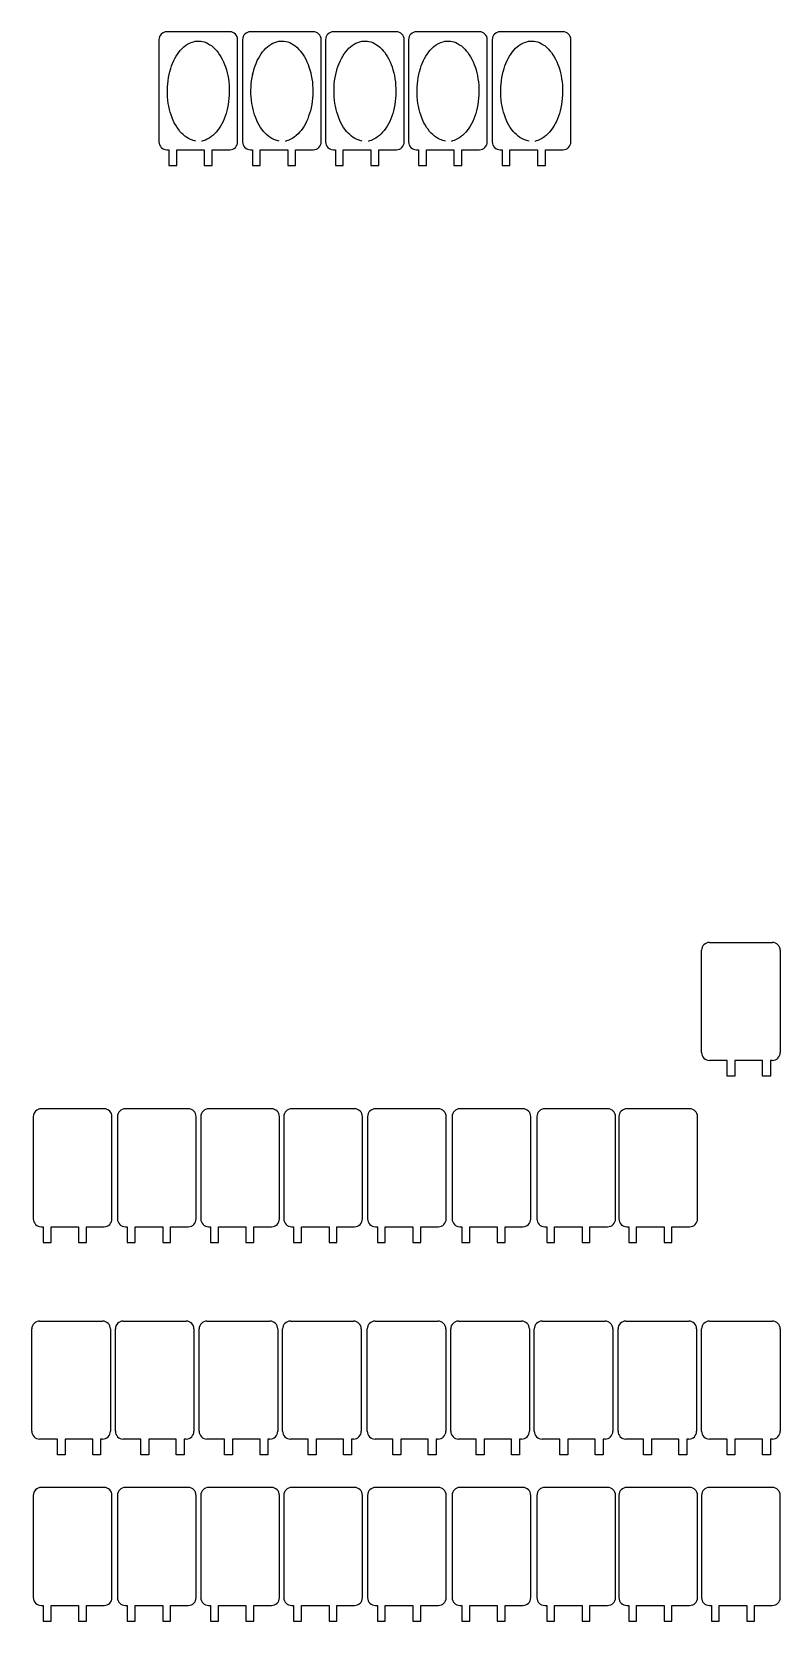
# Model space of a CAD drawing. Header units: millimetres. Extents: x 2133 to 4632, y 1065 to 2652.
# Drawn here: x 2242 to 2623, y 1104 to 1912 of the extents above; entities that cross this region are included whole.
import ezdxf

# ---------------------------------------------------------------- set-up
doc = ezdxf.new("R2010")
doc.units = ezdxf.units.MM
doc.layers.add('细实线', color=7, linetype='Continuous', lineweight=25)

msp = doc.modelspace()

# ---------------------------------------------------------------- linework, layer by layer
for points in [[(2326.159, 1907.18), (2326.802, 1907.225)], [(2326.802, 1907.225), (2327.445, 1907.241)], [(2327.445, 1907.241), (2327.789, 1907.236)], [(2327.789, 1907.236), (2328.107, 1907.219)], [(2328.107, 1907.219), (2328.378, 1907.193)], [(2368.649, 1907.18), (2369.291, 1907.225)], [(2369.291, 1907.225), (2369.934, 1907.241)], [(2369.934, 1907.241), (2370.278, 1907.236)], [(2370.278, 1907.236), (2370.596, 1907.219)], [(2370.596, 1907.219), (2370.868, 1907.193)], [(2410.882, 1907.18), (2411.525, 1907.225)], [(2411.525, 1907.225), (2412.168, 1907.241)], [(2412.168, 1907.241), (2412.512, 1907.236)], [(2412.512, 1907.236), (2412.829, 1907.219)], [(2412.829, 1907.219), (2413.101, 1907.193)], [(2453.124, 1907.18), (2453.767, 1907.225)], [(2453.767, 1907.225), (2454.41, 1907.241)], [(2454.41, 1907.241), (2454.754, 1907.236)], [(2454.754, 1907.236), (2455.072, 1907.219)], [(2455.072, 1907.219), (2455.343, 1907.193)], [(2495.667, 1907.18), (2496.31, 1907.225)], [(2496.31, 1907.225), (2496.953, 1907.241)], [(2496.953, 1907.241), (2497.297, 1907.236)], [(2497.297, 1907.236), (2497.615, 1907.219)], [(2497.615, 1907.219), (2497.886, 1907.193)], [(2315.228, 1898.446), (2315.879, 1899.565)], [(2315.879, 1899.565), (2316.642, 1900.749)], [(2316.642, 1900.749), (2317.347, 1901.729)], [(2317.347, 1901.729), (2318.113, 1902.633)], [(2318.113, 1902.633), (2319.006, 1903.573)], [(2319.006, 1903.573), (2319.82, 1904.332)], [(2319.82, 1904.332), (2320.682, 1904.991)], [(2320.682, 1904.991), (2321.684, 1905.653)], [(2321.684, 1905.653), (2322.591, 1906.159)], [(2322.591, 1906.159), (2323.53, 1906.547)], [(2323.53, 1906.547), (2324.613, 1906.89)], [(2324.613, 1906.89), (2325.594, 1907.109)], [(2325.594, 1907.109), (2326.159, 1907.18)], [(2328.378, 1907.193), (2329.196, 1907.033)], [(2329.196, 1907.033), (2330.175, 1906.755)], [(2330.175, 1906.755), (2331.105, 1906.416)], [(2331.105, 1906.416), (2332.014, 1905.971)], [(2332.014, 1905.971), (2333.035, 1905.371)], [(2333.035, 1905.371), (2333.93, 1904.752)], [(2333.93, 1904.752), (2334.748, 1904.056)], [(2334.748, 1904.056), (2335.663, 1903.169)], [(2335.663, 1903.169), (2336.463, 1902.298)], [(2336.463, 1902.298), (2337.181, 1901.373)], [(2337.181, 1901.373), (2337.972, 1900.235)], [(2337.972, 1900.235), (2338.656, 1899.143)], [(2338.656, 1899.143), (2339.256, 1898.02)], [(2357.717, 1898.446), (2358.368, 1899.565)], [(2358.368, 1899.565), (2359.132, 1900.749)], [(2359.132, 1900.749), (2359.837, 1901.729)], [(2359.837, 1901.729), (2360.603, 1902.633)], [(2360.603, 1902.633), (2361.495, 1903.573)], [(2361.495, 1903.573), (2362.309, 1904.332)], [(2362.309, 1904.332), (2363.171, 1904.991)], [(2363.171, 1904.991), (2364.173, 1905.653)], [(2364.173, 1905.653), (2365.08, 1906.159)], [(2365.08, 1906.159), (2366.019, 1906.547)], [(2366.019, 1906.547), (2367.102, 1906.89)], [(2367.102, 1906.89), (2368.083, 1907.109)], [(2368.083, 1907.109), (2368.649, 1907.18)], [(2370.868, 1907.193), (2371.685, 1907.033)], [(2371.685, 1907.033), (2372.664, 1906.755)], [(2372.664, 1906.755), (2373.594, 1906.416)], [(2373.594, 1906.416), (2374.503, 1905.971)], [(2374.503, 1905.971), (2375.524, 1905.371)], [(2375.524, 1905.371), (2376.419, 1904.752)], [(2376.419, 1904.752), (2377.237, 1904.056)], [(2377.237, 1904.056), (2378.153, 1903.169)], [(2378.153, 1903.169), (2378.952, 1902.298)], [(2378.952, 1902.298), (2379.671, 1901.373)], [(2379.671, 1901.373), (2380.462, 1900.235)], [(2380.462, 1900.235), (2381.145, 1899.143)], [(2381.145, 1899.143), (2381.745, 1898.02)], [(2399.951, 1898.446), (2400.601, 1899.565)], [(2400.601, 1899.565), (2401.365, 1900.749)], [(2401.365, 1900.749), (2402.07, 1901.729)], [(2402.07, 1901.729), (2402.836, 1902.633)], [(2402.836, 1902.633), (2403.728, 1903.573)], [(2403.728, 1903.573), (2404.543, 1904.332)], [(2404.543, 1904.332), (2405.404, 1904.991)], [(2405.404, 1904.991), (2406.407, 1905.653)], [(2406.407, 1905.653), (2407.313, 1906.159)], [(2407.313, 1906.159), (2408.252, 1906.547)], [(2408.252, 1906.547), (2409.335, 1906.89)], [(2409.335, 1906.89), (2410.316, 1907.109)], [(2410.316, 1907.109), (2410.882, 1907.18)], [(2413.101, 1907.193), (2413.919, 1907.033)], [(2413.919, 1907.033), (2414.898, 1906.755)], [(2414.898, 1906.755), (2415.828, 1906.416)], [(2415.828, 1906.416), (2416.737, 1905.971)], [(2416.737, 1905.971), (2417.757, 1905.371)], [(2417.757, 1905.371), (2418.653, 1904.752)], [(2418.653, 1904.752), (2419.471, 1904.056)], [(2419.471, 1904.056), (2420.386, 1903.169)], [(2420.386, 1903.169), (2421.186, 1902.298)], [(2421.186, 1902.298), (2421.904, 1901.373)], [(2421.904, 1901.373), (2422.695, 1900.235)], [(2422.695, 1900.235), (2423.379, 1899.143)], [(2423.379, 1899.143), (2423.979, 1898.02)], [(2442.193, 1898.446), (2442.844, 1899.565)], [(2442.844, 1899.565), (2443.608, 1900.749)], [(2443.608, 1900.749), (2444.312, 1901.729)], [(2444.312, 1901.729), (2445.078, 1902.633)], [(2445.078, 1902.633), (2445.971, 1903.573)], [(2445.971, 1903.573), (2446.785, 1904.332)], [(2446.785, 1904.332), (2447.647, 1904.991)], [(2447.647, 1904.991), (2448.649, 1905.653)], [(2448.649, 1905.653), (2449.556, 1906.159)], [(2449.556, 1906.159), (2450.495, 1906.547)], [(2450.495, 1906.547), (2451.578, 1906.89)], [(2451.578, 1906.89), (2452.559, 1907.109)], [(2452.559, 1907.109), (2453.124, 1907.18)], [(2455.343, 1907.193), (2456.161, 1907.033)], [(2456.161, 1907.033), (2457.14, 1906.755)], [(2457.14, 1906.755), (2458.07, 1906.416)], [(2458.07, 1906.416), (2458.979, 1905.971)], [(2458.979, 1905.971), (2460, 1905.371)], [(2460, 1905.371), (2460.895, 1904.752)], [(2460.895, 1904.752), (2461.713, 1904.056)], [(2461.713, 1904.056), (2462.629, 1903.169)], [(2462.629, 1903.169), (2463.428, 1902.298)], [(2463.428, 1902.298), (2464.147, 1901.373)], [(2464.147, 1901.373), (2464.938, 1900.235)], [(2464.938, 1900.235), (2465.621, 1899.143)], [(2465.621, 1899.143), (2466.221, 1898.02)], [(2484.736, 1898.446), (2485.386, 1899.565)], [(2485.386, 1899.565), (2486.15, 1900.749)], [(2486.15, 1900.749), (2486.855, 1901.729)], [(2486.855, 1901.729), (2487.621, 1902.633)], [(2487.621, 1902.633), (2488.514, 1903.573)], [(2488.514, 1903.573), (2489.328, 1904.332)], [(2489.328, 1904.332), (2490.19, 1904.991)], [(2490.19, 1904.991), (2491.192, 1905.653)], [(2491.192, 1905.653), (2492.099, 1906.159)], [(2492.099, 1906.159), (2493.037, 1906.547)], [(2493.037, 1906.547), (2494.12, 1906.89)], [(2494.12, 1906.89), (2495.102, 1907.109)], [(2495.102, 1907.109), (2495.667, 1907.18)], [(2497.886, 1907.193), (2498.704, 1907.033)], [(2498.704, 1907.033), (2499.683, 1906.755)], [(2499.683, 1906.755), (2500.613, 1906.416)], [(2500.613, 1906.416), (2501.522, 1905.971)], [(2501.522, 1905.971), (2502.542, 1905.371)], [(2502.542, 1905.371), (2503.438, 1904.752)], [(2503.438, 1904.752), (2504.256, 1904.056)], [(2504.256, 1904.056), (2505.171, 1903.169)], [(2505.171, 1903.169), (2505.971, 1902.298)], [(2505.971, 1902.298), (2506.689, 1901.373)], [(2506.689, 1901.373), (2507.48, 1900.235)], [(2507.48, 1900.235), (2508.164, 1899.143)], [(2508.164, 1899.143), (2508.764, 1898.02)], [(2312.268, 1890.18), (2312.636, 1891.677)], [(2312.63, 1891.654), (2313.083, 1893.247)], [(2313.083, 1893.247), (2313.519, 1894.576)], [(2313.519, 1894.576), (2314.034, 1895.882)], [(2314.034, 1895.882), (2314.649, 1897.276)], [(2314.649, 1897.276), (2315.228, 1898.446)], [(2339.256, 1898.02), (2339.902, 1896.665)], [(2339.902, 1896.665), (2340.452, 1895.381)], [(2340.452, 1895.381), (2340.915, 1894.091)], [(2340.915, 1894.091), (2341.397, 1892.554)], [(2341.397, 1892.554), (2341.793, 1891.106)], [(2341.793, 1891.106), (2342.101, 1889.679)], [(2354.758, 1890.18), (2355.126, 1891.677)], [(2355.119, 1891.654), (2355.572, 1893.247)], [(2355.572, 1893.247), (2356.009, 1894.576)], [(2356.009, 1894.576), (2356.523, 1895.882)], [(2356.523, 1895.882), (2357.138, 1897.276)], [(2357.138, 1897.276), (2357.717, 1898.446)], [(2381.745, 1898.02), (2382.392, 1896.665)], [(2382.392, 1896.665), (2382.941, 1895.381)], [(2382.941, 1895.381), (2383.404, 1894.091)], [(2383.404, 1894.091), (2383.886, 1892.554)], [(2383.886, 1892.554), (2384.282, 1891.106)], [(2384.282, 1891.106), (2384.59, 1889.679)], [(2396.991, 1890.18), (2397.359, 1891.677)], [(2397.353, 1891.654), (2397.805, 1893.247)], [(2397.805, 1893.247), (2398.242, 1894.576)], [(2398.242, 1894.576), (2398.756, 1895.882)], [(2398.756, 1895.882), (2399.372, 1897.276)], [(2399.372, 1897.276), (2399.951, 1898.446)], [(2423.979, 1898.02), (2424.625, 1896.665)], [(2424.625, 1896.665), (2425.174, 1895.381)], [(2425.174, 1895.381), (2425.638, 1894.091)], [(2425.638, 1894.091), (2426.119, 1892.554)], [(2426.119, 1892.554), (2426.516, 1891.106)], [(2426.516, 1891.106), (2426.824, 1889.679)], [(2439.233, 1890.18), (2439.601, 1891.677)], [(2439.595, 1891.654), (2440.048, 1893.247)], [(2440.048, 1893.247), (2440.484, 1894.576)], [(2440.484, 1894.576), (2440.999, 1895.882)], [(2440.999, 1895.882), (2441.614, 1897.276)], [(2441.614, 1897.276), (2442.193, 1898.446)], [(2466.221, 1898.02), (2466.868, 1896.665)], [(2466.868, 1896.665), (2467.417, 1895.381)], [(2467.417, 1895.381), (2467.88, 1894.091)], [(2467.88, 1894.091), (2468.362, 1892.554)], [(2468.362, 1892.554), (2468.758, 1891.106)], [(2468.758, 1891.106), (2469.066, 1889.679)], [(2481.776, 1890.18), (2482.144, 1891.677)], [(2482.138, 1891.654), (2482.591, 1893.247)], [(2482.591, 1893.247), (2483.027, 1894.576)], [(2483.027, 1894.576), (2483.542, 1895.882)], [(2483.542, 1895.882), (2484.157, 1897.276)], [(2484.157, 1897.276), (2484.736, 1898.446)], [(2508.764, 1898.02), (2509.41, 1896.665)], [(2509.41, 1896.665), (2509.96, 1895.381)], [(2509.96, 1895.381), (2510.423, 1894.091)], [(2510.423, 1894.091), (2510.905, 1892.554)], [(2510.905, 1892.554), (2511.301, 1891.106)], [(2511.301, 1891.106), (2511.609, 1889.679)], [(2311.409, 1882.109), (2311.459, 1883.904)], [(2311.459, 1883.904), (2311.559, 1885.454)], [(2311.559, 1885.454), (2311.743, 1887.044)], [(2311.743, 1887.044), (2312, 1888.756)], [(2312, 1888.756), (2312.277, 1890.214)], [(2342.101, 1889.679), (2342.398, 1887.993)], [(2342.398, 1887.993), (2342.621, 1886.413)], [(2342.621, 1886.413), (2342.757, 1884.883)], [(2342.757, 1884.883), (2342.85, 1883.096)], [(2342.85, 1883.096), (2342.88, 1881.435)], [(2353.898, 1882.109), (2353.948, 1883.904)], [(2353.948, 1883.904), (2354.048, 1885.454)], [(2354.048, 1885.454), (2354.232, 1887.044)], [(2354.232, 1887.044), (2354.49, 1888.756)], [(2354.49, 1888.756), (2354.766, 1890.214)], [(2384.59, 1889.679), (2384.887, 1887.993)], [(2384.887, 1887.993), (2385.111, 1886.413)], [(2385.111, 1886.413), (2385.247, 1884.883)], [(2385.247, 1884.883), (2385.339, 1883.096)], [(2385.339, 1883.096), (2385.37, 1881.435)], [(2396.131, 1882.109), (2396.181, 1883.904)], [(2396.181, 1883.904), (2396.281, 1885.454)], [(2396.281, 1885.454), (2396.466, 1887.044)], [(2396.466, 1887.044), (2396.723, 1888.756)], [(2396.723, 1888.756), (2396.999, 1890.214)], [(2426.824, 1889.679), (2427.121, 1887.993)], [(2427.121, 1887.993), (2427.344, 1886.413)], [(2427.344, 1886.413), (2427.48, 1884.883)], [(2427.48, 1884.883), (2427.572, 1883.096)], [(2427.572, 1883.096), (2427.603, 1881.435)], [(2438.374, 1882.109), (2438.424, 1883.904)], [(2438.424, 1883.904), (2438.524, 1885.454)], [(2438.524, 1885.454), (2438.708, 1887.044)], [(2438.708, 1887.044), (2438.965, 1888.756)], [(2438.965, 1888.756), (2439.242, 1890.214)], [(2469.066, 1889.679), (2469.363, 1887.993)], [(2469.363, 1887.993), (2469.586, 1886.413)], [(2469.586, 1886.413), (2469.722, 1884.883)], [(2469.722, 1884.883), (2469.815, 1883.096)], [(2469.815, 1883.096), (2469.845, 1881.435)], [(2480.917, 1882.109), (2480.967, 1883.904)], [(2480.967, 1883.904), (2481.067, 1885.454)], [(2481.067, 1885.454), (2481.251, 1887.044)], [(2481.251, 1887.044), (2481.508, 1888.756)], [(2481.508, 1888.756), (2481.785, 1890.214)], [(2511.609, 1889.679), (2511.906, 1887.993)], [(2511.906, 1887.993), (2512.129, 1886.413)], [(2512.129, 1886.413), (2512.265, 1884.883)], [(2512.265, 1884.883), (2512.358, 1883.096)], [(2512.358, 1883.096), (2512.388, 1881.435)], [(2311.418, 1880.46), (2311.409, 1882.109)], [(2311.505, 1878.902), (2311.418, 1880.46)], [(2311.667, 1877.139), (2311.505, 1878.902)], [(2311.868, 1875.552), (2311.667, 1877.139)], [(2312.131, 1874.097), (2311.868, 1875.552)], [(2342.322, 1875.022), (2341.995, 1873.334)], [(2342.55, 1876.502), (2342.318, 1875)], [(2342.713, 1878.111), (2342.546, 1876.472)], [(2342.833, 1879.894), (2342.711, 1878.092)], [(2342.88, 1881.435), (2342.831, 1879.872)], [(2353.907, 1880.46), (2353.898, 1882.109)], [(2353.994, 1878.902), (2353.907, 1880.46)], [(2354.157, 1877.139), (2353.994, 1878.902)], [(2354.358, 1875.552), (2354.157, 1877.139)], [(2354.62, 1874.097), (2354.358, 1875.552)], [(2384.812, 1875.022), (2384.484, 1873.334)], [(2385.04, 1876.502), (2384.807, 1875)], [(2385.202, 1878.111), (2385.035, 1876.472)], [(2385.322, 1879.894), (2385.2, 1878.092)], [(2385.37, 1881.435), (2385.321, 1879.872)], [(2396.141, 1880.46), (2396.131, 1882.109)], [(2396.227, 1878.902), (2396.141, 1880.46)], [(2396.39, 1877.139), (2396.227, 1878.902)], [(2396.591, 1875.552), (2396.39, 1877.139)], [(2396.854, 1874.097), (2396.591, 1875.552)], [(2427.045, 1875.022), (2426.718, 1873.334)], [(2427.273, 1876.502), (2427.041, 1875)], [(2427.435, 1878.111), (2427.268, 1876.472)], [(2427.555, 1879.894), (2427.433, 1878.092)], [(2427.603, 1881.435), (2427.554, 1879.872)], [(2438.383, 1880.46), (2438.374, 1882.109)], [(2438.47, 1878.902), (2438.383, 1880.46)], [(2438.632, 1877.139), (2438.47, 1878.902)], [(2438.833, 1875.552), (2438.632, 1877.139)], [(2439.096, 1874.097), (2438.833, 1875.552)], [(2469.287, 1875.022), (2468.96, 1873.334)], [(2469.515, 1876.502), (2469.283, 1875)], [(2469.678, 1878.111), (2469.511, 1876.472)], [(2469.798, 1879.894), (2469.676, 1878.092)], [(2469.845, 1881.435), (2469.796, 1879.872)], [(2480.926, 1880.46), (2480.917, 1882.109)], [(2481.013, 1878.902), (2480.926, 1880.46)], [(2481.175, 1877.139), (2481.013, 1878.902)], [(2481.376, 1875.552), (2481.175, 1877.139)], [(2481.639, 1874.097), (2481.376, 1875.552)], [(2511.83, 1875.022), (2511.503, 1873.334)], [(2512.058, 1876.502), (2511.826, 1875)], [(2512.221, 1878.111), (2512.053, 1876.472)], [(2512.341, 1879.894), (2512.219, 1878.092)], [(2512.388, 1881.435), (2512.339, 1879.872)], [(2312.492, 1872.459), (2312.131, 1874.097)], [(2312.87, 1870.994), (2312.492, 1872.459)], [(2313.29, 1869.673), (2312.87, 1870.994)], [(2313.828, 1868.197), (2313.29, 1869.673)], [(2314.363, 1866.886), (2313.828, 1868.197)], [(2314.922, 1865.728), (2314.363, 1866.886)], [(2340.258, 1867.602), (2339.727, 1866.411)], [(2340.755, 1868.968), (2340.258, 1867.602)], [(2341.259, 1870.48), (2340.755, 1868.968)], [(2341.648, 1871.825), (2341.259, 1870.48)], [(2341.995, 1873.334), (2341.648, 1871.825)], [(2354.981, 1872.459), (2354.62, 1874.097)], [(2355.359, 1870.994), (2354.981, 1872.459)], [(2355.779, 1869.673), (2355.359, 1870.994)], [(2356.317, 1868.197), (2355.779, 1869.673)], [(2356.853, 1866.886), (2356.317, 1868.197)], [(2357.411, 1865.728), (2356.853, 1866.886)], [(2382.747, 1867.602), (2382.216, 1866.411)], [(2383.244, 1868.968), (2382.747, 1867.602)], [(2383.749, 1870.48), (2383.244, 1868.968)], [(2384.137, 1871.825), (2383.749, 1870.48)], [(2384.484, 1873.334), (2384.137, 1871.825)], [(2397.215, 1872.459), (2396.854, 1874.097)], [(2397.593, 1870.994), (2397.215, 1872.459)], [(2398.013, 1869.673), (2397.593, 1870.994)], [(2398.55, 1868.197), (2398.013, 1869.673)], [(2399.086, 1866.886), (2398.55, 1868.197)], [(2399.645, 1865.728), (2399.086, 1866.886)], [(2424.98, 1867.602), (2424.45, 1866.411)], [(2425.478, 1868.968), (2424.98, 1867.602)], [(2425.982, 1870.48), (2425.478, 1868.968)], [(2426.37, 1871.825), (2425.982, 1870.48)], [(2426.718, 1873.334), (2426.37, 1871.825)], [(2439.457, 1872.459), (2439.096, 1874.097)], [(2439.835, 1870.994), (2439.457, 1872.459)], [(2440.255, 1869.673), (2439.835, 1870.994)], [(2440.793, 1868.197), (2440.255, 1869.673)], [(2441.328, 1866.886), (2440.793, 1868.197)], [(2441.887, 1865.728), (2441.328, 1866.886)], [(2467.223, 1867.602), (2466.692, 1866.411)], [(2467.72, 1868.968), (2467.223, 1867.602)], [(2468.224, 1870.48), (2467.72, 1868.968)], [(2468.613, 1871.825), (2468.224, 1870.48)], [(2468.96, 1873.334), (2468.613, 1871.825)], [(2482, 1872.459), (2481.639, 1874.097)], [(2482.378, 1870.994), (2482, 1872.459)], [(2482.798, 1869.673), (2482.378, 1870.994)], [(2483.336, 1868.197), (2482.798, 1869.673)], [(2483.871, 1866.886), (2483.336, 1868.197)], [(2484.43, 1865.728), (2483.871, 1866.886)], [(2509.766, 1867.602), (2509.235, 1866.411)], [(2510.263, 1868.968), (2509.766, 1867.602)], [(2510.767, 1870.48), (2510.263, 1868.968)], [(2511.156, 1871.825), (2510.767, 1870.48)], [(2511.503, 1873.334), (2511.156, 1871.825)], [(2315.617, 1864.446), (2314.922, 1865.728)], [(2316.291, 1863.322), (2315.617, 1864.446)], [(2316.97, 1862.354), (2316.291, 1863.322)], [(2317.802, 1861.3), (2316.97, 1862.354)], [(2318.595, 1860.397), (2317.802, 1861.3)], [(2319.375, 1859.647), (2318.595, 1860.397)], [(2320.323, 1858.856), (2319.375, 1859.647)], [(2321.215, 1858.203), (2320.323, 1858.856)], [(2334.492, 1859.2), (2333.565, 1858.452)], [(2335.421, 1860.053), (2334.465, 1859.179)], [(2336.154, 1860.822), (2335.393, 1860.027)], [(2336.942, 1861.793), (2336.154, 1860.822)], [(2337.748, 1862.898), (2336.942, 1861.793)], [(2338.403, 1863.904), (2337.748, 1862.898)], [(2339.061, 1865.086), (2338.403, 1863.904)], [(2339.727, 1866.411), (2339.061, 1865.086)], [(2358.106, 1864.446), (2357.411, 1865.728)], [(2358.78, 1863.322), (2358.106, 1864.446)], [(2359.459, 1862.354), (2358.78, 1863.322)], [(2360.291, 1861.3), (2359.459, 1862.354)], [(2361.084, 1860.397), (2360.291, 1861.3)], [(2361.864, 1859.647), (2361.084, 1860.397)], [(2362.813, 1858.856), (2361.864, 1859.647)], [(2363.704, 1858.203), (2362.813, 1858.856)], [(2376.981, 1859.2), (2376.055, 1858.452)], [(2377.911, 1860.053), (2376.954, 1859.179)], [(2378.643, 1860.822), (2377.883, 1860.027)], [(2379.431, 1861.793), (2378.643, 1860.822)], [(2380.238, 1862.898), (2379.431, 1861.793)], [(2380.892, 1863.904), (2380.238, 1862.898)], [(2381.551, 1865.086), (2380.892, 1863.904)], [(2382.216, 1866.411), (2381.551, 1865.086)], [(2400.339, 1864.446), (2399.645, 1865.728)], [(2401.014, 1863.322), (2400.339, 1864.446)], [(2401.693, 1862.354), (2401.014, 1863.322)], [(2402.524, 1861.3), (2401.693, 1862.354)], [(2403.317, 1860.397), (2402.524, 1861.3)], [(2404.097, 1859.647), (2403.317, 1860.397)], [(2405.046, 1858.856), (2404.097, 1859.647)], [(2405.938, 1858.203), (2405.046, 1858.856)], [(2419.214, 1859.2), (2418.288, 1858.452)], [(2420.144, 1860.053), (2419.188, 1859.179)], [(2420.876, 1860.822), (2420.116, 1860.027)], [(2421.664, 1861.793), (2420.876, 1860.822)], [(2422.471, 1862.898), (2421.664, 1861.793)], [(2423.125, 1863.904), (2422.471, 1862.898)], [(2423.784, 1865.086), (2423.125, 1863.904)], [(2424.45, 1866.411), (2423.784, 1865.086)], [(2442.582, 1864.446), (2441.887, 1865.728)], [(2443.256, 1863.322), (2442.582, 1864.446)], [(2443.935, 1862.354), (2443.256, 1863.322)], [(2444.767, 1861.3), (2443.935, 1862.354)], [(2445.56, 1860.397), (2444.767, 1861.3)], [(2446.34, 1859.647), (2445.56, 1860.397)], [(2447.288, 1858.856), (2446.34, 1859.647)], [(2448.18, 1858.203), (2447.288, 1858.856)], [(2461.457, 1859.2), (2460.53, 1858.452)], [(2462.387, 1860.053), (2461.43, 1859.179)], [(2463.119, 1860.822), (2462.358, 1860.027)], [(2463.907, 1861.793), (2463.119, 1860.822)], [(2464.713, 1862.898), (2463.907, 1861.793)], [(2465.368, 1863.904), (2464.713, 1862.898)], [(2466.026, 1865.086), (2465.368, 1863.904)], [(2466.692, 1866.411), (2466.026, 1865.086)], [(2485.125, 1864.446), (2484.43, 1865.728)], [(2485.799, 1863.322), (2485.125, 1864.446)], [(2486.478, 1862.354), (2485.799, 1863.322)], [(2487.309, 1861.3), (2486.478, 1862.354)], [(2488.102, 1860.397), (2487.309, 1861.3)], [(2488.882, 1859.647), (2488.102, 1860.397)], [(2489.831, 1858.856), (2488.882, 1859.647)], [(2490.723, 1858.203), (2489.831, 1858.856)], [(2503.999, 1859.2), (2503.073, 1858.452)], [(2504.929, 1860.053), (2503.973, 1859.179)], [(2505.662, 1860.822), (2504.901, 1860.027)], [(2506.449, 1861.793), (2505.662, 1860.822)], [(2507.256, 1862.898), (2506.449, 1861.793)], [(2507.91, 1863.904), (2507.256, 1862.898)], [(2508.569, 1865.086), (2507.91, 1863.904)], [(2509.235, 1866.411), (2508.569, 1865.086)], [(2322.081, 1857.697), (2321.215, 1858.203)], [(2323.119, 1857.206), (2322.081, 1857.697)], [(2324.121, 1856.824), (2323.119, 1857.206)], [(2324.581, 1856.687), (2324.121, 1856.824)], [(2325.282, 1856.485), (2324.576, 1856.689)], [(2325.815, 1856.33), (2325.282, 1856.485)], [(2329.414, 1856.434), (2328.79, 1856.212)], [(2330.237, 1856.727), (2329.414, 1856.434)], [(2330.697, 1856.893), (2330.237, 1856.727)], [(2331.69, 1857.339), (2330.697, 1856.893)], [(2332.714, 1857.894), (2331.69, 1857.339)], [(2333.612, 1858.482), (2332.714, 1857.894)], [(2364.57, 1857.697), (2363.704, 1858.203)], [(2365.608, 1857.206), (2364.57, 1857.697)], [(2366.61, 1856.824), (2365.608, 1857.206)], [(2367.07, 1856.687), (2366.61, 1856.824)], [(2367.771, 1856.485), (2367.065, 1856.689)], [(2368.304, 1856.33), (2367.771, 1856.485)], [(2371.903, 1856.434), (2371.279, 1856.212)], [(2372.726, 1856.727), (2371.903, 1856.434)], [(2373.186, 1856.893), (2372.726, 1856.727)], [(2374.179, 1857.339), (2373.186, 1856.893)], [(2375.203, 1857.894), (2374.179, 1857.339)], [(2376.101, 1858.482), (2375.203, 1857.894)], [(2406.804, 1857.697), (2405.938, 1858.203)], [(2407.842, 1857.206), (2406.804, 1857.697)], [(2408.844, 1856.824), (2407.842, 1857.206)], [(2409.304, 1856.687), (2408.844, 1856.824)], [(2410.004, 1856.485), (2409.299, 1856.689)], [(2410.537, 1856.33), (2410.005, 1856.485)], [(2414.136, 1856.434), (2413.512, 1856.212)], [(2414.959, 1856.727), (2414.136, 1856.434)], [(2415.419, 1856.893), (2414.959, 1856.727)], [(2416.412, 1857.339), (2415.419, 1856.893)], [(2417.436, 1857.894), (2416.412, 1857.339)], [(2418.334, 1858.482), (2417.436, 1857.894)], [(2449.046, 1857.697), (2448.18, 1858.203)], [(2450.084, 1857.206), (2449.046, 1857.697)], [(2451.086, 1856.824), (2450.084, 1857.206)], [(2451.546, 1856.687), (2451.086, 1856.824)], [(2452.247, 1856.485), (2451.541, 1856.689)], [(2452.78, 1856.33), (2452.247, 1856.485)], [(2456.379, 1856.434), (2455.755, 1856.212)], [(2457.202, 1856.727), (2456.379, 1856.434)], [(2457.662, 1856.893), (2457.202, 1856.727)], [(2458.655, 1857.339), (2457.662, 1856.893)], [(2459.679, 1857.894), (2458.655, 1857.339)], [(2460.577, 1858.482), (2459.679, 1857.894)], [(2491.589, 1857.697), (2490.723, 1858.203)], [(2492.627, 1857.206), (2491.589, 1857.697)], [(2493.629, 1856.824), (2492.627, 1857.206)], [(2494.089, 1856.687), (2493.629, 1856.824)], [(2494.789, 1856.485), (2494.084, 1856.689)], [(2495.323, 1856.33), (2494.79, 1856.485)], [(2498.922, 1856.434), (2498.297, 1856.212)], [(2499.745, 1856.727), (2498.922, 1856.434)], [(2500.204, 1856.893), (2499.745, 1856.727)], [(2501.198, 1857.339), (2500.204, 1856.893)], [(2502.222, 1857.894), (2501.198, 1857.339)], [(2503.12, 1858.482), (2502.222, 1857.894)]]:
    msp.add_lwpolyline(points)
at = {"layer": '细实线'}
for p, q in [((2307.124, 1907.943), (2307.124, 1855.943)), ((2343.124, 1911.943), (2311.124, 1911.943)), ((2347.124, 1855.943), (2347.124, 1907.943)), ((2349.613, 1907.943), (2349.613, 1855.943)), ((2385.613, 1911.943), (2353.613, 1911.943)), ((2389.613, 1855.943), (2389.613, 1907.943)), ((2391.846, 1907.943), (2391.846, 1855.943)), ((2427.846, 1911.943), (2395.846, 1911.943)), ((2431.846, 1855.943), (2431.846, 1907.943)), ((2434.089, 1907.943), (2434.089, 1855.943)), ((2470.089, 1911.943), (2438.089, 1911.943)), ((2474.089, 1855.943), (2474.089, 1907.943)), ((2476.631, 1907.943), (2476.631, 1855.943)), ((2512.631, 1911.943), (2480.631, 1911.943)), ((2516.631, 1855.943), (2516.631, 1907.943)), ((2311.124, 1851.943), (2312.124, 1851.943)), ((2312.124, 1851.943), (2312.124, 1843.943)), ((2316.124, 1843.943), (2316.124, 1851.943)), ((2316.124, 1851.943), (2330.124, 1851.943)), ((2330.124, 1851.943), (2330.124, 1843.943)), ((2334.124, 1843.943), (2334.124, 1851.943)), ((2334.124, 1851.943), (2343.124, 1851.943)), ((2353.613, 1851.943), (2354.613, 1851.943)), ((2354.613, 1851.943), (2354.613, 1843.943)), ((2358.613, 1843.943), (2358.613, 1851.943)), ((2358.613, 1851.943), (2372.613, 1851.943)), ((2372.613, 1851.943), (2372.613, 1843.943)), ((2376.613, 1843.943), (2376.613, 1851.943)), ((2376.613, 1851.943), (2385.613, 1851.943)), ((2395.846, 1851.943), (2396.846, 1851.943)), ((2396.846, 1851.943), (2396.846, 1843.943)), ((2400.846, 1843.943), (2400.846, 1851.943)), ((2400.846, 1851.943), (2414.846, 1851.943)), ((2414.846, 1851.943), (2414.846, 1843.943)), ((2418.846, 1843.943), (2418.846, 1851.943)), ((2418.846, 1851.943), (2427.846, 1851.943)), ((2438.089, 1851.943), (2439.089, 1851.943)), ((2439.089, 1851.943), (2439.089, 1843.943)), ((2443.089, 1843.943), (2443.089, 1851.943)), ((2443.089, 1851.943), (2457.089, 1851.943)), ((2457.089, 1851.943), (2457.089, 1843.943)), ((2461.089, 1843.943), (2461.089, 1851.943)), ((2461.089, 1851.943), (2470.089, 1851.943)), ((2480.631, 1851.943), (2481.631, 1851.943)), ((2481.631, 1851.943), (2481.631, 1843.943)), ((2485.631, 1843.943), (2485.631, 1851.943)), ((2485.631, 1851.943), (2499.631, 1851.943)), ((2499.631, 1851.943), (2499.631, 1843.943)), ((2503.631, 1843.943), (2503.631, 1851.943)), ((2503.631, 1851.943), (2512.631, 1851.943)), ((2312.124, 1843.943), (2316.124, 1843.943)), ((2330.124, 1843.943), (2334.124, 1843.943)), ((2354.613, 1843.943), (2358.613, 1843.943)), ((2372.613, 1843.943), (2376.613, 1843.943)), ((2396.846, 1843.943), (2400.846, 1843.943)), ((2414.846, 1843.943), (2418.846, 1843.943)), ((2439.089, 1843.943), (2443.089, 1843.943)), ((2457.089, 1843.943), (2461.089, 1843.943)), ((2481.631, 1843.943), (2485.631, 1843.943)), ((2499.631, 1843.943), (2503.631, 1843.943)), ((2587.064, 1448.932), (2619.064, 1448.932)), ((2583.064, 1392.932), (2583.064, 1444.932)), ((2623.064, 1444.932), (2623.064, 1392.932)), ((2596.064, 1388.932), (2587.064, 1388.932)), ((2596.064, 1380.932), (2596.064, 1388.932)), ((2614.064, 1388.932), (2600.064, 1388.932)), ((2600.064, 1388.932), (2600.064, 1380.932)), ((2614.064, 1380.932), (2614.064, 1388.932)), ((2619.064, 1388.932), (2618.064, 1388.932)), ((2618.064, 1388.932), (2618.064, 1380.932)), ((2600.064, 1380.932), (2596.064, 1380.932)), ((2618.064, 1380.932), (2614.064, 1380.932)), ((2243.213, 1360.354), (2243.213, 1308.354)), ((2279.213, 1364.354), (2247.213, 1364.354)), ((2283.213, 1308.354), (2283.213, 1360.354)), ((2286.023, 1360.354), (2286.023, 1308.354)), ((2322.023, 1364.354), (2290.023, 1364.354)), ((2326.023, 1308.354), (2326.023, 1360.354)), ((2328.358, 1360.354), (2328.358, 1308.354)), ((2364.358, 1364.354), (2332.358, 1364.354)), ((2368.358, 1308.354), (2368.358, 1360.354)), ((2370.588, 1360.354), (2370.588, 1308.354)), ((2406.588, 1364.354), (2374.588, 1364.354)), ((2410.588, 1308.354), (2410.588, 1360.354)), ((2413.229, 1360.354), (2413.229, 1308.354)), ((2449.229, 1364.354), (2417.229, 1364.354)), ((2453.229, 1308.354), (2453.229, 1360.354)), ((2456.166, 1360.354), (2456.166, 1308.354)), ((2492.166, 1364.354), (2460.166, 1364.354)), ((2496.166, 1308.354), (2496.166, 1360.354)), ((2499.291, 1360.354), (2499.291, 1308.354)), ((2535.291, 1364.354), (2503.291, 1364.354)), ((2539.291, 1308.354), (2539.291, 1360.354)), ((2541.004, 1360.354), (2541.004, 1308.354)), ((2577.004, 1364.354), (2545.004, 1364.354)), ((2581.004, 1308.354), (2581.004, 1360.354)), ((2247.213, 1304.354), (2248.213, 1304.354)), ((2248.213, 1304.354), (2248.213, 1296.354)), ((2252.213, 1296.354), (2252.213, 1304.354)), ((2252.213, 1304.354), (2266.213, 1304.354)), ((2266.213, 1304.354), (2266.213, 1296.354)), ((2270.213, 1296.354), (2270.213, 1304.354)), ((2270.213, 1304.354), (2279.213, 1304.354)), ((2290.023, 1304.354), (2291.023, 1304.354)), ((2291.023, 1304.354), (2291.023, 1296.354)), ((2295.023, 1296.354), (2295.023, 1304.354)), ((2295.023, 1304.354), (2309.023, 1304.354)), ((2309.023, 1304.354), (2309.023, 1296.354)), ((2313.023, 1296.354), (2313.023, 1304.354)), ((2313.023, 1304.354), (2322.023, 1304.354)), ((2332.358, 1304.354), (2333.358, 1304.354)), ((2333.358, 1304.354), (2333.358, 1296.354)), ((2337.358, 1296.354), (2337.358, 1304.354)), ((2337.358, 1304.354), (2351.358, 1304.354)), ((2351.358, 1304.354), (2351.358, 1296.354)), ((2355.358, 1296.354), (2355.358, 1304.354)), ((2355.358, 1304.354), (2364.358, 1304.354)), ((2374.588, 1304.354), (2375.588, 1304.354)), ((2375.588, 1304.354), (2375.588, 1296.354)), ((2379.588, 1296.354), (2379.588, 1304.354)), ((2379.588, 1304.354), (2393.588, 1304.354)), ((2393.588, 1304.354), (2393.588, 1296.354)), ((2397.588, 1296.354), (2397.588, 1304.354)), ((2397.588, 1304.354), (2406.588, 1304.354)), ((2417.229, 1304.354), (2418.229, 1304.354)), ((2418.229, 1304.354), (2418.229, 1296.354)), ((2422.229, 1296.354), (2422.229, 1304.354)), ((2422.229, 1304.354), (2436.229, 1304.354)), ((2436.229, 1304.354), (2436.229, 1296.354)), ((2440.229, 1296.354), (2440.229, 1304.354)), ((2440.229, 1304.354), (2449.229, 1304.354)), ((2460.166, 1304.354), (2461.166, 1304.354)), ((2461.166, 1304.354), (2461.166, 1296.354)), ((2465.166, 1296.354), (2465.166, 1304.354)), ((2465.166, 1304.354), (2479.166, 1304.354)), ((2479.166, 1304.354), (2479.166, 1296.354)), ((2483.166, 1296.354), (2483.166, 1304.354)), ((2483.166, 1304.354), (2492.166, 1304.354)), ((2503.291, 1304.354), (2504.291, 1304.354)), ((2504.291, 1304.354), (2504.291, 1296.354)), ((2508.291, 1296.354), (2508.291, 1304.354)), ((2508.291, 1304.354), (2522.291, 1304.354)), ((2522.291, 1304.354), (2522.291, 1296.354)), ((2526.291, 1296.354), (2526.291, 1304.354)), ((2526.291, 1304.354), (2535.291, 1304.354)), ((2545.004, 1304.354), (2546.004, 1304.354)), ((2546.004, 1304.354), (2546.004, 1296.354)), ((2550.004, 1296.354), (2550.004, 1304.354)), ((2550.004, 1304.354), (2564.004, 1304.354)), ((2564.004, 1304.354), (2564.004, 1296.354)), ((2568.004, 1296.354), (2568.004, 1304.354)), ((2568.004, 1304.354), (2577.004, 1304.354)), ((2248.213, 1296.354), (2252.213, 1296.354)), ((2266.213, 1296.354), (2270.213, 1296.354)), ((2291.023, 1296.354), (2295.023, 1296.354)), ((2309.023, 1296.354), (2313.023, 1296.354)), ((2333.358, 1296.354), (2337.358, 1296.354)), ((2351.358, 1296.354), (2355.358, 1296.354)), ((2375.588, 1296.354), (2379.588, 1296.354)), ((2393.588, 1296.354), (2397.588, 1296.354)), ((2418.229, 1296.354), (2422.229, 1296.354)), ((2436.229, 1296.354), (2440.229, 1296.354)), ((2461.166, 1296.354), (2465.166, 1296.354)), ((2479.166, 1296.354), (2483.166, 1296.354)), ((2504.291, 1296.354), (2508.291, 1296.354)), ((2522.291, 1296.354), (2526.291, 1296.354)), ((2546.004, 1296.354), (2550.004, 1296.354)), ((2564.004, 1296.354), (2568.004, 1296.354)), ((2246.428, 1256.378), (2278.428, 1256.378)), ((2288.921, 1256.378), (2320.921, 1256.378)), ((2331.52, 1256.378), (2363.52, 1256.378)), ((2374.013, 1256.378), (2406.013, 1256.378)), ((2417.057, 1256.378), (2449.057, 1256.378)), ((2459.479, 1256.378), (2491.479, 1256.378)), ((2501.972, 1256.378), (2533.972, 1256.378)), ((2544.571, 1256.378), (2576.571, 1256.378)), ((2587.064, 1256.378), (2619.064, 1256.378)), ((2242.428, 1200.378), (2242.428, 1252.378)), ((2282.428, 1252.378), (2282.428, 1200.378)), ((2284.921, 1200.378), (2284.921, 1252.378)), ((2324.921, 1252.378), (2324.921, 1200.378)), ((2327.52, 1200.378), (2327.52, 1252.378)), ((2367.52, 1252.378), (2367.52, 1200.378)), ((2370.013, 1200.378), (2370.013, 1252.378)), ((2410.013, 1252.378), (2410.013, 1200.378)), ((2413.057, 1200.378), (2413.057, 1252.378)), ((2453.057, 1252.378), (2453.057, 1200.378)), ((2455.479, 1200.378), (2455.479, 1252.378)), ((2495.479, 1252.378), (2495.479, 1200.378)), ((2497.972, 1200.378), (2497.972, 1252.378)), ((2537.972, 1252.378), (2537.972, 1200.378)), ((2540.571, 1200.378), (2540.571, 1252.378)), ((2580.571, 1252.378), (2580.571, 1200.378)), ((2583.064, 1200.378), (2583.064, 1252.378)), ((2623.064, 1252.378), (2623.064, 1200.378)), ((2255.428, 1196.378), (2246.428, 1196.378)), ((2255.428, 1188.378), (2255.428, 1196.378)), ((2273.428, 1196.378), (2259.428, 1196.378)), ((2259.428, 1196.378), (2259.428, 1188.378)), ((2273.428, 1188.378), (2273.428, 1196.378)), ((2278.428, 1196.378), (2277.428, 1196.378)), ((2277.428, 1196.378), (2277.428, 1188.378)), ((2297.921, 1196.378), (2288.921, 1196.378)), ((2297.921, 1188.378), (2297.921, 1196.378)), ((2315.921, 1196.378), (2301.921, 1196.378)), ((2301.921, 1196.378), (2301.921, 1188.378)), ((2315.921, 1188.378), (2315.921, 1196.378)), ((2320.921, 1196.378), (2319.921, 1196.378)), ((2319.921, 1196.378), (2319.921, 1188.378)), ((2340.52, 1196.378), (2331.52, 1196.378)), ((2340.52, 1188.378), (2340.52, 1196.378)), ((2358.52, 1196.378), (2344.52, 1196.378)), ((2344.52, 1196.378), (2344.52, 1188.378)), ((2358.52, 1188.378), (2358.52, 1196.378)), ((2363.52, 1196.378), (2362.52, 1196.378)), ((2362.52, 1196.378), (2362.52, 1188.378)), ((2383.013, 1196.378), (2374.013, 1196.378)), ((2383.013, 1188.378), (2383.013, 1196.378)), ((2401.013, 1196.378), (2387.013, 1196.378)), ((2387.013, 1196.378), (2387.013, 1188.378)), ((2401.013, 1188.378), (2401.013, 1196.378)), ((2406.013, 1196.378), (2405.013, 1196.378)), ((2405.013, 1196.378), (2405.013, 1188.378)), ((2426.057, 1196.378), (2417.057, 1196.378)), ((2426.057, 1188.378), (2426.057, 1196.378)), ((2444.057, 1196.378), (2430.057, 1196.378)), ((2430.057, 1196.378), (2430.057, 1188.378)), ((2444.057, 1188.378), (2444.057, 1196.378)), ((2449.057, 1196.378), (2448.057, 1196.378)), ((2448.057, 1196.378), (2448.057, 1188.378)), ((2468.479, 1196.378), (2459.479, 1196.378)), ((2468.479, 1188.378), (2468.479, 1196.378)), ((2486.479, 1196.378), (2472.479, 1196.378)), ((2472.479, 1196.378), (2472.479, 1188.378)), ((2486.479, 1188.378), (2486.479, 1196.378)), ((2491.479, 1196.378), (2490.479, 1196.378)), ((2490.479, 1196.378), (2490.479, 1188.378)), ((2510.972, 1196.378), (2501.972, 1196.378)), ((2510.972, 1188.378), (2510.972, 1196.378)), ((2528.972, 1196.378), (2514.972, 1196.378)), ((2514.972, 1196.378), (2514.972, 1188.378)), ((2528.972, 1188.378), (2528.972, 1196.378)), ((2533.972, 1196.378), (2532.972, 1196.378)), ((2532.972, 1196.378), (2532.972, 1188.378)), ((2553.571, 1196.378), (2544.571, 1196.378)), ((2553.571, 1188.378), (2553.571, 1196.378)), ((2571.571, 1196.378), (2557.571, 1196.378)), ((2557.571, 1196.378), (2557.571, 1188.378)), ((2571.571, 1188.378), (2571.571, 1196.378)), ((2576.571, 1196.378), (2575.571, 1196.378)), ((2575.571, 1196.378), (2575.571, 1188.378)), ((2596.064, 1196.378), (2587.064, 1196.378)), ((2596.064, 1188.378), (2596.064, 1196.378)), ((2614.064, 1196.378), (2600.064, 1196.378)), ((2600.064, 1196.378), (2600.064, 1188.378)), ((2614.064, 1188.378), (2614.064, 1196.378)), ((2619.064, 1196.378), (2618.064, 1196.378)), ((2618.064, 1196.378), (2618.064, 1188.378)), ((2259.428, 1188.378), (2255.428, 1188.378)), ((2277.428, 1188.378), (2273.428, 1188.378)), ((2301.921, 1188.378), (2297.921, 1188.378)), ((2319.921, 1188.378), (2315.921, 1188.378)), ((2344.52, 1188.378), (2340.52, 1188.378)), ((2362.52, 1188.378), (2358.52, 1188.378)), ((2387.013, 1188.378), (2383.013, 1188.378)), ((2405.013, 1188.378), (2401.013, 1188.378)), ((2430.057, 1188.378), (2426.057, 1188.378)), ((2448.057, 1188.378), (2444.057, 1188.378)), ((2472.479, 1188.378), (2468.479, 1188.378)), ((2490.479, 1188.378), (2486.479, 1188.378)), ((2514.972, 1188.378), (2510.972, 1188.378)), ((2532.972, 1188.378), (2528.972, 1188.378)), ((2557.571, 1188.378), (2553.571, 1188.378)), ((2575.571, 1188.378), (2571.571, 1188.378)), ((2600.064, 1188.378), (2596.064, 1188.378)), ((2618.064, 1188.378), (2614.064, 1188.378)), ((2243.213, 1167.8), (2243.213, 1115.8)), ((2279.213, 1171.8), (2247.213, 1171.8)), ((2283.213, 1115.8), (2283.213, 1167.8)), ((2286.023, 1167.8), (2286.023, 1115.8)), ((2322.023, 1171.8), (2290.023, 1171.8)), ((2326.023, 1115.8), (2326.023, 1167.8)), ((2328.358, 1167.8), (2328.358, 1115.8)), ((2364.358, 1171.8), (2332.358, 1171.8)), ((2368.358, 1115.8), (2368.358, 1167.8)), ((2370.588, 1167.8), (2370.588, 1115.8)), ((2406.588, 1171.8), (2374.588, 1171.8)), ((2410.588, 1115.8), (2410.588, 1167.8)), ((2413.229, 1167.8), (2413.229, 1115.8)), ((2449.229, 1171.8), (2417.229, 1171.8)), ((2453.229, 1115.8), (2453.229, 1167.8)), ((2456.166, 1167.8), (2456.166, 1115.8)), ((2492.166, 1171.8), (2460.166, 1171.8)), ((2496.166, 1115.8), (2496.166, 1167.8)), ((2499.291, 1167.8), (2499.291, 1115.8)), ((2535.291, 1171.8), (2503.291, 1171.8)), ((2539.291, 1115.8), (2539.291, 1167.8)), ((2541.004, 1167.8), (2541.004, 1115.8)), ((2577.004, 1171.8), (2545.004, 1171.8)), ((2581.004, 1115.8), (2581.004, 1167.8)), ((2583.044, 1167.8), (2583.044, 1115.8)), ((2619.044, 1171.8), (2587.044, 1171.8)), ((2623.044, 1115.8), (2623.044, 1167.8)), ((2247.213, 1111.8), (2248.213, 1111.8)), ((2248.213, 1111.8), (2248.213, 1103.8)), ((2252.213, 1103.8), (2252.213, 1111.8)), ((2252.213, 1111.8), (2266.213, 1111.8)), ((2266.213, 1111.8), (2266.213, 1103.8)), ((2270.213, 1103.8), (2270.213, 1111.8)), ((2270.213, 1111.8), (2279.213, 1111.8)), ((2290.023, 1111.8), (2291.023, 1111.8)), ((2291.023, 1111.8), (2291.023, 1103.8)), ((2295.023, 1103.8), (2295.023, 1111.8)), ((2295.023, 1111.8), (2309.023, 1111.8)), ((2309.023, 1111.8), (2309.023, 1103.8)), ((2313.023, 1103.8), (2313.023, 1111.8)), ((2313.023, 1111.8), (2322.023, 1111.8)), ((2332.358, 1111.8), (2333.358, 1111.8)), ((2333.358, 1111.8), (2333.358, 1103.8)), ((2337.358, 1103.8), (2337.358, 1111.8)), ((2337.358, 1111.8), (2351.358, 1111.8)), ((2351.358, 1111.8), (2351.358, 1103.8)), ((2355.358, 1103.8), (2355.358, 1111.8)), ((2355.358, 1111.8), (2364.358, 1111.8)), ((2374.588, 1111.8), (2375.588, 1111.8)), ((2375.588, 1111.8), (2375.588, 1103.8)), ((2379.588, 1103.8), (2379.588, 1111.8)), ((2379.588, 1111.8), (2393.588, 1111.8)), ((2393.588, 1111.8), (2393.588, 1103.8)), ((2397.588, 1103.8), (2397.588, 1111.8)), ((2397.588, 1111.8), (2406.588, 1111.8)), ((2417.229, 1111.8), (2418.229, 1111.8)), ((2418.229, 1111.8), (2418.229, 1103.8)), ((2422.229, 1103.8), (2422.229, 1111.8)), ((2422.229, 1111.8), (2436.229, 1111.8)), ((2436.229, 1111.8), (2436.229, 1103.8)), ((2440.229, 1103.8), (2440.229, 1111.8)), ((2440.229, 1111.8), (2449.229, 1111.8)), ((2460.166, 1111.8), (2461.166, 1111.8)), ((2461.166, 1111.8), (2461.166, 1103.8)), ((2465.166, 1103.8), (2465.166, 1111.8)), ((2465.166, 1111.8), (2479.166, 1111.8)), ((2479.166, 1111.8), (2479.166, 1103.8)), ((2483.166, 1103.8), (2483.166, 1111.8)), ((2483.166, 1111.8), (2492.166, 1111.8)), ((2503.291, 1111.8), (2504.291, 1111.8)), ((2504.291, 1111.8), (2504.291, 1103.8)), ((2508.291, 1103.8), (2508.291, 1111.8)), ((2508.291, 1111.8), (2522.291, 1111.8)), ((2522.291, 1111.8), (2522.291, 1103.8)), ((2526.291, 1103.8), (2526.291, 1111.8)), ((2526.291, 1111.8), (2535.291, 1111.8)), ((2545.004, 1111.8), (2546.004, 1111.8)), ((2546.004, 1111.8), (2546.004, 1103.8)), ((2550.004, 1103.8), (2550.004, 1111.8)), ((2550.004, 1111.8), (2564.004, 1111.8)), ((2564.004, 1111.8), (2564.004, 1103.8)), ((2568.004, 1103.8), (2568.004, 1111.8)), ((2568.004, 1111.8), (2577.004, 1111.8)), ((2587.044, 1111.8), (2588.044, 1111.8)), ((2588.044, 1111.8), (2588.044, 1103.8)), ((2592.044, 1103.8), (2592.044, 1111.8)), ((2592.044, 1111.8), (2606.044, 1111.8)), ((2606.044, 1111.8), (2606.044, 1103.8)), ((2610.044, 1103.8), (2610.044, 1111.8)), ((2610.044, 1111.8), (2619.044, 1111.8)), ((2248.213, 1103.8), (2252.213, 1103.8)), ((2266.213, 1103.8), (2270.213, 1103.8)), ((2291.023, 1103.8), (2295.023, 1103.8)), ((2309.023, 1103.8), (2313.023, 1103.8)), ((2333.358, 1103.8), (2337.358, 1103.8)), ((2351.358, 1103.8), (2355.358, 1103.8)), ((2375.588, 1103.8), (2379.588, 1103.8)), ((2393.588, 1103.8), (2397.588, 1103.8)), ((2418.229, 1103.8), (2422.229, 1103.8)), ((2436.229, 1103.8), (2440.229, 1103.8)), ((2461.166, 1103.8), (2465.166, 1103.8)), ((2479.166, 1103.8), (2483.166, 1103.8)), ((2504.291, 1103.8), (2508.291, 1103.8)), ((2522.291, 1103.8), (2526.291, 1103.8)), ((2546.004, 1103.8), (2550.004, 1103.8)), ((2564.004, 1103.8), (2568.004, 1103.8)), ((2588.044, 1103.8), (2592.044, 1103.8)), ((2606.044, 1103.8), (2610.044, 1103.8))]:
    msp.add_line(p, q, dxfattribs=at)
for centre, start, end in [((2311.124, 1907.943), 90, 180), ((2343.124, 1907.943), 0, 90), ((2353.613, 1907.943), 90, 180), ((2385.613, 1907.943), 0, 90), ((2395.846, 1907.943), 90, 180), ((2427.846, 1907.943), 0, 90), ((2438.089, 1907.943), 90, 180), ((2470.089, 1907.943), 0, 90), ((2480.631, 1907.943), 90, 180), ((2512.631, 1907.943), 0, 90), ((2311.124, 1855.943), 180, 270), ((2343.124, 1855.943), 270, 0), ((2353.613, 1855.943), 180, 270), ((2385.613, 1855.943), 270, 0), ((2395.846, 1855.943), 180, 270), ((2427.846, 1855.943), 270, 0), ((2438.089, 1855.943), 180, 270), ((2470.089, 1855.943), 270, 0), ((2480.631, 1855.943), 180, 270), ((2512.631, 1855.943), 270, 0), ((2587.064, 1444.932), 90, 180), ((2619.064, 1444.932), 0, 90), ((2587.064, 1392.932), 180, 270), ((2619.064, 1392.932), 270, 0), ((2247.213, 1360.354), 90, 180), ((2279.213, 1360.354), 0, 90), ((2290.023, 1360.354), 90, 180), ((2322.023, 1360.354), 0, 90), ((2332.358, 1360.354), 90, 180), ((2364.358, 1360.354), 0, 90), ((2374.588, 1360.354), 90, 180), ((2406.588, 1360.354), 0, 90), ((2417.229, 1360.354), 90, 180), ((2449.229, 1360.354), 0, 90), ((2460.166, 1360.354), 90, 180), ((2492.166, 1360.354), 0, 90), ((2503.291, 1360.354), 90, 180), ((2535.291, 1360.354), 0, 90), ((2545.004, 1360.354), 90, 180), ((2577.004, 1360.354), 0, 90), ((2247.213, 1308.354), 180, 270), ((2279.213, 1308.354), 270, 0), ((2290.023, 1308.354), 180, 270), ((2322.023, 1308.354), 270, 0), ((2332.358, 1308.354), 180, 270), ((2364.358, 1308.354), 270, 0), ((2374.588, 1308.354), 180, 270), ((2406.588, 1308.354), 270, 0), ((2417.229, 1308.354), 180, 270), ((2449.229, 1308.354), 270, 0), ((2460.166, 1308.354), 180, 270), ((2492.166, 1308.354), 270, 0), ((2503.291, 1308.354), 180, 270), ((2535.291, 1308.354), 270, 0), ((2545.004, 1308.354), 180, 270), ((2577.004, 1308.354), 270, 0), ((2246.428, 1252.378), 90, 180), ((2278.428, 1252.378), 0, 90), ((2288.921, 1252.378), 90, 180), ((2320.921, 1252.378), 0, 90), ((2331.52, 1252.378), 90, 180), ((2363.52, 1252.378), 0, 90), ((2374.013, 1252.378), 90, 180), ((2406.013, 1252.378), 0, 90), ((2417.057, 1252.378), 90, 180), ((2449.057, 1252.378), 0, 90), ((2459.479, 1252.378), 90, 180), ((2491.479, 1252.378), 0, 90), ((2501.972, 1252.378), 90, 180), ((2533.972, 1252.378), 0, 90), ((2544.571, 1252.378), 90, 180), ((2576.571, 1252.378), 0, 90), ((2587.064, 1252.378), 90, 180), ((2619.064, 1252.378), 0, 90), ((2246.428, 1200.378), 180, 270), ((2278.428, 1200.378), 270, 0), ((2288.921, 1200.378), 180, 270), ((2320.921, 1200.378), 270, 0), ((2331.52, 1200.378), 180, 270), ((2363.52, 1200.378), 270, 0), ((2374.013, 1200.378), 180, 270), ((2406.013, 1200.378), 270, 0), ((2417.057, 1200.378), 180, 270), ((2449.057, 1200.378), 270, 0), ((2459.479, 1200.378), 180, 270), ((2491.479, 1200.378), 270, 0), ((2501.972, 1200.378), 180, 270), ((2533.972, 1200.378), 270, 0), ((2544.571, 1200.378), 180, 270), ((2576.571, 1200.378), 270, 0), ((2587.064, 1200.378), 180, 270), ((2619.064, 1200.378), 270, 0), ((2247.213, 1167.8), 90, 180), ((2279.213, 1167.8), 0, 90), ((2290.023, 1167.8), 90, 180), ((2322.023, 1167.8), 0, 90), ((2332.358, 1167.8), 90, 180), ((2364.358, 1167.8), 0, 90), ((2374.588, 1167.8), 90, 180), ((2406.588, 1167.8), 0, 90), ((2417.229, 1167.8), 90, 180), ((2449.229, 1167.8), 0, 90), ((2460.166, 1167.8), 90, 180), ((2492.166, 1167.8), 0, 90), ((2503.291, 1167.8), 90, 180), ((2535.291, 1167.8), 0, 90), ((2545.004, 1167.8), 90, 180), ((2577.004, 1167.8), 0, 90), ((2587.044, 1167.8), 90, 180), ((2619.044, 1167.8), 0, 90), ((2247.213, 1115.8), 180, 270), ((2279.213, 1115.8), 270, 0), ((2290.023, 1115.8), 180, 270), ((2322.023, 1115.8), 270, 0), ((2332.358, 1115.8), 180, 270), ((2364.358, 1115.8), 270, 0), ((2374.588, 1115.8), 180, 270), ((2406.588, 1115.8), 270, 0), ((2417.229, 1115.8), 180, 270), ((2449.229, 1115.8), 270, 0), ((2460.166, 1115.8), 180, 270), ((2492.166, 1115.8), 270, 0), ((2503.291, 1115.8), 180, 270), ((2535.291, 1115.8), 270, 0), ((2545.004, 1115.8), 180, 270), ((2577.004, 1115.8), 270, 0), ((2587.044, 1115.8), 180, 270), ((2619.044, 1115.8), 270, 0)]:
    msp.add_arc(centre, 4, start, end, dxfattribs=at)

doc.saveas('drawing.dxf')
